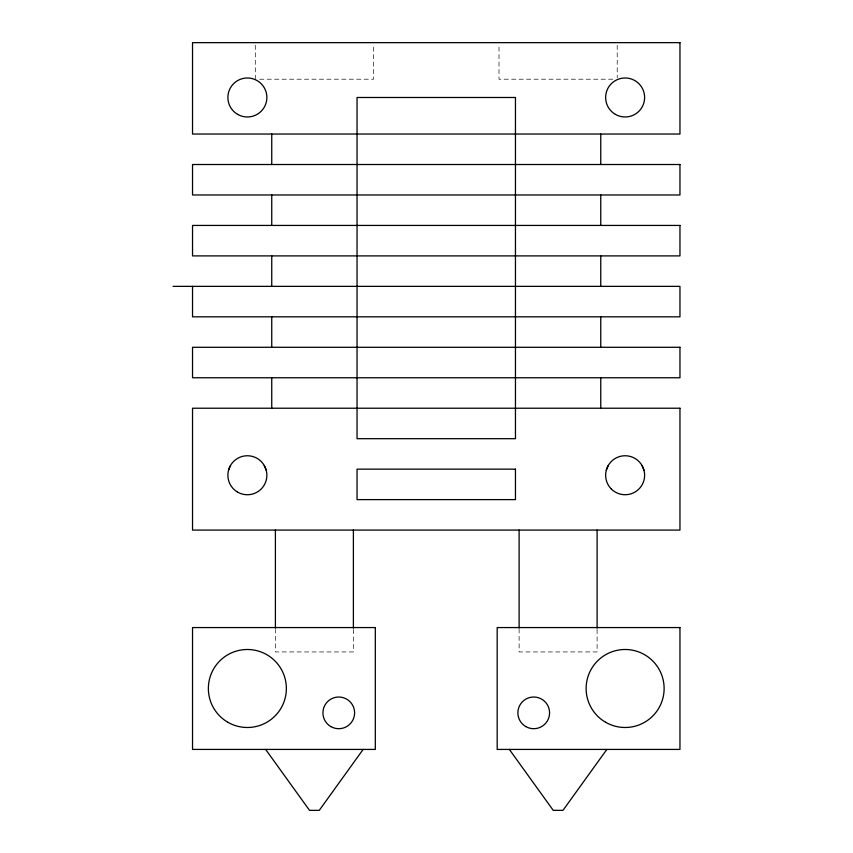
<?xml version="1.0" encoding="UTF-8"?>
<svg xmlns="http://www.w3.org/2000/svg" width="853" height="853" viewBox="0 0 853 853"><rect width="100%" height="100%" fill="white"/><g stroke="black" fill="none" stroke-linecap="round" stroke-linejoin="round"><path stroke-width="0.64" stroke-dasharray="4.26 3.2" d="M259.664 79.212L373.497 79.212L373.497 45.262M612.827 79.212L499.005 79.212L499.005 45.262M617.209 45.262L617.209 77.9M597.1 629.418L597.1 651.937L519.114 651.937L519.114 629.418M353.387 629.418L353.387 651.937L275.402 651.937L275.402 629.418M255.292 45.262L255.292 79.212"/><path stroke-width="1.28" d="M228.54 470.195L230.481 465.493M606.291 470.195L608.242 465.493M363.133 749.424L319.267 810.35L309.522 810.35L265.646 749.424M606.846 749.424L562.98 810.35L553.234 810.35L509.358 749.424M173.042 286.363L679.958 286.363L679.958 316.826L192.533 316.826L192.533 286.363M642.01 465.493L643.962 470.195M264.259 465.493L266.2 470.195M600.757 134.038L600.757 164.512M600.757 194.974L600.757 225.437M600.757 255.9L600.757 286.363M600.757 316.826L600.757 347.288M600.757 377.762L600.757 408.224M597.1 530.076L597.1 628.096M519.114 530.076L519.114 628.096M353.387 530.076L353.387 628.096M275.402 530.076L275.402 628.096M271.744 134.038L271.744 164.512M271.744 194.974L271.744 225.437M271.744 255.9L271.744 286.363M271.744 316.826L271.744 347.288M271.744 377.762L271.744 408.224M679.958 42.65L192.533 42.65L192.533 134.038L679.958 134.038L679.958 42.65M515.457 97.487L357.044 97.487L357.044 438.687L515.457 438.687L515.457 97.487M679.958 164.512L192.533 164.512L192.533 194.974L679.958 194.974L679.958 164.512M679.958 225.437L192.533 225.437L192.533 255.9L679.958 255.9L679.958 225.437M679.958 347.288L192.533 347.288L192.533 377.762L679.958 377.762L679.958 347.288M679.958 408.224L192.533 408.224L192.533 530.076L679.958 530.076L679.958 408.224M515.457 469.15L357.044 469.15L357.044 499.613L515.457 499.613L515.457 469.15M375.32 627.563L192.533 627.563L192.533 749.424L375.32 749.424L375.32 627.563M679.958 627.563L497.182 627.563L497.182 749.424L679.958 749.424L679.958 627.563M615.376 114.366A19.502 19.502 0 0 0 644.623 97.487A19.502 19.502 0 0 0 615.376 80.598A19.502 19.502 0 0 0 615.376 114.366M237.624 114.366A19.502 19.502 0 0 0 266.872 97.487A19.502 19.502 0 0 0 237.624 80.598A19.502 19.502 0 0 0 237.624 114.366M237.624 492.128A19.502 19.502 0 0 0 266.872 475.238A19.502 19.502 0 0 0 237.624 458.36A19.502 19.502 0 0 0 237.624 492.128M611.345 489.025A19.502 19.502 0 0 0 643.962 480.292A19.502 19.502 0 0 0 620.078 456.408A19.502 19.502 0 0 0 611.345 489.025M227.868 722.267A38.993 38.993 0 0 0 286.363 688.488A38.993 38.993 0 0 0 227.868 654.72A38.993 38.993 0 0 0 227.868 722.267M605.63 722.267A38.993 38.993 0 0 0 664.124 688.488A38.993 38.993 0 0 0 605.63 654.72A38.993 38.993 0 0 0 605.63 722.267M330.847 726.585A15.844 15.844 0 0 0 354.603 712.863A15.844 15.844 0 0 0 330.847 699.14A15.844 15.844 0 0 0 330.847 726.585M525.811 726.585A15.844 15.844 0 0 0 549.577 712.863A15.844 15.844 0 0 0 525.811 699.14A15.844 15.844 0 0 0 525.811 726.585"/></g></svg>
